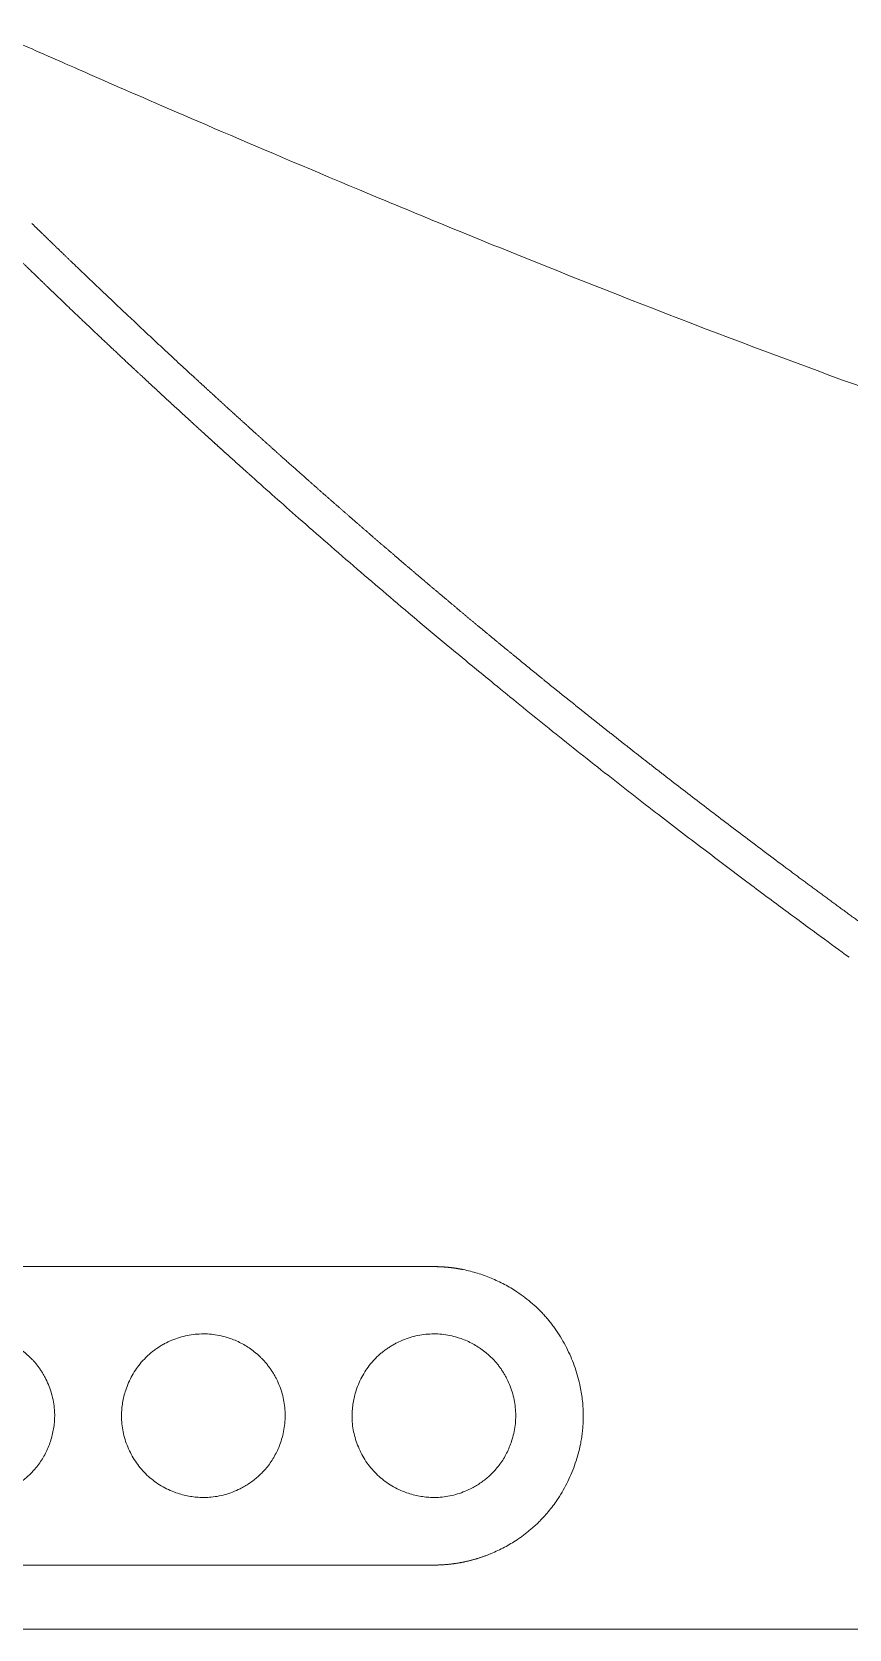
# Model space of a CAD drawing. Header units: millimetres. Extents: x 0 to 1800, y -67 to 2530.
# Drawn here: x 472.2 to 543.1, y 649.9 to 788.5 of the extents above; entities that cross this region are included whole.
import ezdxf

# ---------------------------------------------------------------- set-up
doc = ezdxf.new("R2010")
doc.units = ezdxf.units.MM
doc.layers.add('내부선 및 부속', color=4, linetype='Continuous')
doc.layers.add('외형선', color=3, linetype='Continuous')

msp = doc.modelspace()

# ---------------------------------------------------------------- linework, layer by layer
at = {"linetype": 'Continuous', "lineweight": 13}
msp.add_open_spline([(395.11, 649.85), (406.9, 649.85), (436.84, 649.85), (485.18, 649.85), (539.85, 649.85), (585.55, 649.85), (612.87, 649.85), (622.24, 649.85)], degree=3, knots=[0, 0, 0, 0, 0.156405, 0.395683, 0.634962, 0.87424, 1, 1, 1, 1], dxfattribs=at)
at = {"layer": '내부선 및 부속', "linetype": 'Continuous', "lineweight": 13}
for points, knots in [([(468.83, 788.46), (469.04, 788.37), (470.46, 787.74), (472.16, 786.99), (474.39, 786.01)], [0.1164924, 0.1164924, 0.1164924, 0.1164924, 0.2455665, 1, 1, 1, 1]), ([(474.39, 786.01), (476.36, 785.14), (484.46, 781.57), (501.95, 774.15), (522.72, 765.64), (552.66, 754.25), (575.96, 746.91), (586.11, 744.01)], [0, 0, 0, 0, 0.25, 0.375, 0.5, 0.75, 1, 1, 1, 1]), ([(493.81, 751.63), (493.78, 751.65), (493.73, 751.7), (493.64, 751.78), (493.56, 751.85), (493.47, 751.93), (493.39, 752), (493.31, 752.08), (493.22, 752.15), (493.14, 752.23), (493.06, 752.3), (492.97, 752.38), (492.89, 752.45), (492.81, 752.53), (492.73, 752.6), (492.64, 752.67), (492.56, 752.75), (492.48, 752.82), (492.4, 752.89), (492.32, 752.97), (492.23, 753.04), (492.15, 753.12), (492.07, 753.19), (491.99, 753.26), (491.91, 753.34), (491.83, 753.41), (491.75, 753.48), (491.67, 753.55), (491.58, 753.63), (491.5, 753.7), (491.42, 753.77), (491.34, 753.84), (491.26, 753.92), (491.18, 753.99), (491.1, 754.06), (491.02, 754.13), (490.94, 754.21), (490.86, 754.28), (490.79, 754.35), (490.71, 754.42), (490.63, 754.49), (490.55, 754.56), (490.47, 754.63), (490.39, 754.71), (490.31, 754.78), (490.23, 754.85), (490.16, 754.92), (490.08, 754.99), (490, 755.06), (489.92, 755.13), (489.84, 755.2), (489.77, 755.27), (489.69, 755.34), (489.61, 755.41), (489.53, 755.48), (489.46, 755.55), (489.38, 755.62), (489.3, 755.69), (489.23, 755.76), (489.15, 755.83), (489.07, 755.9), (489, 755.97), (488.92, 756.04), (488.85, 756.11), (488.77, 756.18), (488.69, 756.25), (488.62, 756.32), (488.54, 756.39), (488.47, 756.45), (488.39, 756.52), (488.32, 756.59), (488.24, 756.66), (488.17, 756.73), (488.09, 756.8), (488.02, 756.87), (487.95, 756.93), (487.87, 757), (487.8, 757.07), (487.72, 757.14), (487.65, 757.2), (487.58, 757.27), (487.5, 757.34), (487.43, 757.41), (487.36, 757.47), (487.28, 757.54), (487.21, 757.61), (487.14, 757.68), (487.06, 757.74), (486.99, 757.81), (486.92, 757.88), (486.85, 757.94), (486.77, 758.01), (486.7, 758.07), (486.63, 758.14), (486.56, 758.21), (486.49, 758.27), (486.42, 758.34), (485.92, 758.79), (485.02, 759.62), (483.76, 760.79), (482.55, 761.92), (481.39, 763.02), (480.19, 764.14), (478.99, 765.28), (477.78, 766.43), (476.65, 767.51), (475.91, 768.22), (475.51, 768.6), (475.43, 768.68), (475.34, 768.76), (475.26, 768.84), (475.18, 768.92), (475.09, 769), (475.01, 769.08), (474.93, 769.16), (474.85, 769.24), (474.77, 769.32), (474.69, 769.4), (474.6, 769.47), (474.53, 769.55), (474.45, 769.63), (474.37, 769.7), (474.29, 769.78), (474.21, 769.85), (474.13, 769.93), (474.06, 770), (473.98, 770.08), (473.91, 770.15), (473.83, 770.22), (473.76, 770.3), (473.68, 770.37), (473.61, 770.44), (473.53, 770.51), (473.46, 770.58), (473.39, 770.65), (473.32, 770.72), (473.25, 770.79), (473.18, 770.86), (473.1, 770.93), (473.03, 770.99), (472.97, 771.06), (472.9, 771.13), (472.83, 771.19), (472.76, 771.26), (472.69, 771.33), (472.63, 771.39), (472.56, 771.46), (472.49, 771.52), (472.43, 771.58), (472.36, 771.65), (472.3, 771.71), (472.23, 771.77), (472.19, 771.81), (472.17, 771.84)], [0, 0, 0, 0, 0.002577, 0.005154, 0.007731, 0.010308, 0.012886, 0.015463, 0.018041, 0.02062, 0.023198, 0.025777, 0.028356, 0.030935, 0.033515, 0.036095, 0.038675, 0.041256, 0.043836, 0.046418, 0.048999, 0.051581, 0.054163, 0.056746, 0.059329, 0.061912, 0.064496, 0.06708, 0.069664, 0.072249, 0.074834, 0.07742, 0.080006, 0.082593, 0.08518, 0.087768, 0.090356, 0.092944, 0.095533, 0.098123, 0.100713, 0.103303, 0.105894, 0.108486, 0.111078, 0.11367, 0.116263, 0.118857, 0.121451, 0.124046, 0.126642, 0.129238, 0.131834, 0.134432, 0.13703, 0.139628, 0.142227, 0.144827, 0.147427, 0.150028, 0.15263, 0.155233, 0.157836, 0.160439, 0.163044, 0.165649, 0.168255, 0.170862, 0.173469, 0.176077, 0.178686, 0.181296, 0.183906, 0.186517, 0.189129, 0.191742, 0.194355, 0.196969, 0.199585, 0.2022, 0.204817, 0.207435, 0.210053, 0.212673, 0.215293, 0.217914, 0.220536, 0.223158, 0.225782, 0.228407, 0.231032, 0.233658, 0.236286, 0.238914, 0.241543, 0.244173, 0.246804, 0.249436, 0.298724, 0.348324, 0.398285, 0.448656, 0.499485, 0.560923, 0.623021, 0.685855, 0.749496, 0.754815, 0.760138, 0.765467, 0.7708, 0.776139, 0.781483, 0.786833, 0.792188, 0.797548, 0.802914, 0.808285, 0.813662, 0.819044, 0.824431, 0.829825, 0.835224, 0.840628, 0.846039, 0.851455, 0.856877, 0.862305, 0.867738, 0.873178, 0.878623, 0.884075, 0.889532, 0.894996, 0.900465, 0.905941, 0.911423, 0.916911, 0.922406, 0.927906, 0.933413, 0.938926, 0.944446, 0.949972, 0.955504, 0.961043, 0.966589, 0.972141, 0.977699, 0.983264, 0.988836, 0.994415, 1, 1, 1, 1]), ([(491.26, 749.87), (491.23, 749.89), (491.18, 749.94), (491.1, 750.01), (491.02, 750.08), (490.94, 750.15), (490.86, 750.22), (490.79, 750.29), (490.71, 750.36), (490.64, 750.42), (490.56, 750.49), (490.49, 750.56), (490.41, 750.63), (490.34, 750.69), (490.27, 750.76), (490.19, 750.82), (490.12, 750.89), (490.05, 750.95), (489.98, 751.01), (489.91, 751.07), (489.84, 751.14), (489.78, 751.2), (489.71, 751.26), (489.64, 751.32), (489.57, 751.38), (489.51, 751.44), (489.44, 751.5), (489.38, 751.56), (489.31, 751.61), (489.25, 751.67), (489.19, 751.73), (489.13, 751.78), (489.06, 751.84), (489, 751.89), (488.94, 751.95), (488.88, 752), (488.82, 752.06), (488.76, 752.11), (488.71, 752.16), (488.65, 752.22), (488.59, 752.27), (488.53, 752.32), (488.48, 752.37), (488.42, 752.42), (488.37, 752.47), (488.31, 752.52), (488.26, 752.57), (488.21, 752.62), (488.15, 752.66), (488.1, 752.71), (488.05, 752.76), (488, 752.8), (487.95, 752.85), (487.9, 752.89), (487.85, 752.94), (487.8, 752.98), (487.75, 753.03), (487.7, 753.07), (487.66, 753.11), (487.61, 753.16), (487.56, 753.2), (487.52, 753.24), (487.47, 753.28), (487.43, 753.32), (487.39, 753.36), (487.34, 753.4), (487.3, 753.44), (487.26, 753.48), (487.21, 753.52), (487.17, 753.55), (487.13, 753.59), (487.09, 753.63), (487.05, 753.67), (487.01, 753.7), (486.97, 753.74), (486.93, 753.77), (486.9, 753.81), (486.86, 753.84), (486.82, 753.87), (486.79, 753.91), (486.75, 753.94), (486.72, 753.97), (486.68, 754), (486.65, 754.03), (486.61, 754.07), (486.58, 754.1), (486.55, 754.13), (486.51, 754.16), (486.48, 754.18), (486.45, 754.21), (486.42, 754.24), (486.39, 754.27), (486.36, 754.3), (486.33, 754.32), (486.3, 754.35), (486.27, 754.38), (486.24, 754.4), (486.22, 754.43), (486.19, 754.45), (486.16, 754.48), (486.14, 754.5), (486.11, 754.52), (486.09, 754.55), (486.06, 754.57), (486.04, 754.59), (486.01, 754.61), (485.99, 754.63), (485.97, 754.65), (485.82, 754.79), (485.56, 755.03), (485.17, 755.39), (484.78, 755.75), (484.38, 756.11), (483.98, 756.48), (483.58, 756.85), (483.17, 757.23), (482.76, 757.61), (482.35, 757.99), (482.03, 758.29), (481.8, 758.51), (481.64, 758.65), (481.47, 758.81), (481.29, 758.98), (481.08, 759.17), (480.87, 759.37), (480.64, 759.59), (480.39, 759.82), (480.13, 760.06), (479.86, 760.31), (479.58, 760.58), (479.28, 760.86), (478.97, 761.15), (478.59, 761.51), (478.15, 761.92), (477.68, 762.36), (477.26, 762.76), (476.89, 763.12), (476.55, 763.44), (476.26, 763.72), (475.95, 764.01), (475.57, 764.38), (475.04, 764.88), (474.35, 765.54), (473.79, 766.08), (473.39, 766.46), (473.2, 766.65), (473, 766.84), (472.85, 766.99), (472.72, 767.11), (472.63, 767.2), (472.53, 767.3), (472.41, 767.41), (472.29, 767.52), (472.16, 767.65), (472.03, 767.78), (471.91, 767.9), (471.8, 768), (471.71, 768.09), (471.62, 768.18), (471.53, 768.26), (471.44, 768.34), (471.36, 768.43), (471.27, 768.51), (471.19, 768.59), (471.1, 768.68), (471.02, 768.76), (470.94, 768.84), (470.86, 768.92), (470.78, 768.99), (470.7, 769.07), (470.62, 769.15), (470.54, 769.23), (470.46, 769.3), (470.38, 769.38), (470.31, 769.45), (470.23, 769.53), (470.15, 769.6), (470.08, 769.67), (470.01, 769.74), (469.93, 769.81), (469.86, 769.88), (469.81, 769.93), (469.79, 769.95)], [0, 0, 0, 0, 0.002477, 0.004938, 0.007384, 0.009813, 0.012227, 0.014624, 0.017006, 0.019371, 0.021721, 0.024055, 0.026372, 0.028674, 0.03096, 0.03323, 0.035484, 0.037722, 0.039943, 0.042149, 0.04434, 0.046514, 0.048672, 0.050814, 0.05294, 0.05505, 0.057144, 0.059223, 0.061285, 0.063331, 0.065361, 0.067376, 0.069374, 0.071356, 0.073323, 0.075273, 0.077207, 0.079126, 0.081028, 0.082914, 0.084785, 0.086639, 0.088477, 0.0903, 0.092106, 0.093897, 0.095671, 0.097429, 0.099172, 0.100898, 0.102608, 0.104303, 0.105981, 0.107643, 0.10929, 0.11092, 0.112534, 0.114132, 0.115715, 0.117281, 0.118831, 0.120365, 0.121883, 0.123386, 0.124872, 0.126342, 0.127796, 0.129234, 0.130656, 0.132062, 0.133452, 0.134826, 0.136184, 0.137526, 0.138852, 0.140162, 0.141456, 0.142733, 0.143995, 0.145241, 0.146471, 0.147684, 0.148882, 0.150064, 0.151229, 0.152379, 0.153512, 0.15463, 0.155731, 0.156817, 0.157886, 0.15894, 0.159977, 0.160998, 0.162004, 0.162993, 0.163966, 0.164923, 0.165864, 0.166789, 0.167698, 0.168592, 0.169469, 0.170329, 0.171174, 0.172003, 0.172816, 0.173613, 0.174394, 0.187949, 0.201806, 0.215964, 0.230423, 0.245183, 0.260245, 0.275608, 0.291273, 0.307241, 0.323511, 0.328986, 0.335149, 0.341999, 0.349536, 0.357761, 0.366674, 0.376274, 0.386561, 0.397537, 0.409199, 0.42155, 0.434588, 0.448313, 0.462726, 0.486515, 0.508544, 0.528813, 0.547323, 0.564073, 0.579064, 0.592296, 0.611038, 0.63961, 0.678017, 0.726263, 0.738319, 0.750375, 0.762429, 0.774483, 0.779952, 0.786063, 0.792815, 0.800208, 0.808244, 0.81692, 0.826238, 0.836198, 0.842499, 0.8488, 0.855101, 0.861402, 0.867703, 0.874004, 0.880305, 0.886606, 0.892906, 0.899207, 0.905508, 0.911808, 0.918108, 0.924409, 0.930709, 0.937009, 0.943309, 0.949609, 0.955908, 0.962208, 0.968507, 0.974806, 0.981105, 0.987404, 0.993702, 1, 1, 1, 1]), ([(508.51, 738.89), (508.47, 738.92), (508.4, 738.98), (508.29, 739.08), (508.19, 739.17), (508.08, 739.26), (507.97, 739.35), (507.86, 739.44), (507.76, 739.53), (507.65, 739.62), (507.54, 739.71), (507.44, 739.8), (507.33, 739.89), (507.22, 739.98), (507.12, 740.07), (507.01, 740.15), (506.91, 740.24), (506.8, 740.33), (506.69, 740.42), (506.59, 740.51), (506.48, 740.6), (506.38, 740.69), (506.27, 740.78), (506.17, 740.87), (506.06, 740.96), (505.96, 741.05), (505.85, 741.13), (505.75, 741.22), (505.65, 741.31), (505.54, 741.4), (505.44, 741.49), (505.33, 741.58), (505.23, 741.67), (505.13, 741.75), (505.02, 741.84), (504.92, 741.93), (504.82, 742.02), (504.71, 742.11), (504.61, 742.19), (504.51, 742.28), (504.4, 742.37), (504.3, 742.46), (504.2, 742.54), (504.1, 742.63), (504, 742.72), (503.89, 742.81), (503.79, 742.89), (503.69, 742.98), (503.59, 743.07), (503.49, 743.16), (503.39, 743.24), (503.28, 743.33), (503.18, 743.42), (503.08, 743.5), (502.98, 743.59), (502.88, 743.68), (502.78, 743.76), (502.68, 743.85), (502.58, 743.94), (502.48, 744.02), (502.38, 744.11), (502.28, 744.19), (502.18, 744.28), (502.08, 744.37), (501.98, 744.45), (501.88, 744.54), (501.78, 744.62), (501.68, 744.71), (501.58, 744.8), (501.48, 744.88), (501.39, 744.97), (501.29, 745.05), (501.19, 745.14), (501.09, 745.22), (500.99, 745.31), (500.89, 745.39), (500.77, 745.5), (500.61, 745.64), (500.43, 745.8), (500.24, 745.96), (500.06, 746.12), (499.87, 746.28), (499.69, 746.44), (499.51, 746.6), (499.33, 746.75), (499.15, 746.91), (498.97, 747.07), (498.79, 747.23), (498.61, 747.38), (498.43, 747.54), (498.25, 747.7), (498.07, 747.85), (497.9, 748.01), (497.72, 748.16), (497.54, 748.32), (497.37, 748.47), (497.19, 748.63), (497.02, 748.78), (496.85, 748.93), (496.67, 749.09), (496.5, 749.24), (496.33, 749.39), (496.16, 749.54), (495.98, 749.69), (495.81, 749.85), (495.64, 750), (495.48, 750.15), (495.31, 750.3), (495.14, 750.45), (494.97, 750.6), (494.8, 750.74), (494.64, 750.89), (494.47, 751.04), (494.3, 751.19), (494.14, 751.33), (493.97, 751.48), (493.87, 751.58), (493.81, 751.63)], [0, 0, 0, 0, 0.006709, 0.013417, 0.020124, 0.026828, 0.033531, 0.040233, 0.046933, 0.053631, 0.060328, 0.067024, 0.073718, 0.08041, 0.087102, 0.093791, 0.10048, 0.107167, 0.113853, 0.120537, 0.12722, 0.133902, 0.140583, 0.147262, 0.15394, 0.160617, 0.167293, 0.173968, 0.180641, 0.187314, 0.193985, 0.200655, 0.207325, 0.213993, 0.22066, 0.227326, 0.233991, 0.240656, 0.247319, 0.253981, 0.260643, 0.267303, 0.273963, 0.280622, 0.28728, 0.293937, 0.300594, 0.30725, 0.313905, 0.320559, 0.327213, 0.333866, 0.340518, 0.34717, 0.353821, 0.360471, 0.367121, 0.373771, 0.38042, 0.387068, 0.393716, 0.400363, 0.40701, 0.413656, 0.420302, 0.426948, 0.433593, 0.440238, 0.446883, 0.453527, 0.460171, 0.466815, 0.473458, 0.480102, 0.486745, 0.493388, 0.50003, 0.512625, 0.525213, 0.537794, 0.55037, 0.562938, 0.575501, 0.588058, 0.600609, 0.613154, 0.625694, 0.638229, 0.650758, 0.663282, 0.675801, 0.688315, 0.700824, 0.713329, 0.725829, 0.738325, 0.750817, 0.763305, 0.775789, 0.78827, 0.800746, 0.81322, 0.82569, 0.838156, 0.85062, 0.863081, 0.875539, 0.887995, 0.900448, 0.912898, 0.925347, 0.937793, 0.950238, 0.962681, 0.975122, 0.987562, 1, 1, 1, 1]), ([(505.53, 737.48), (503.77, 738.95), (500.25, 741.95), (495.5, 746.1), (492.56, 748.7), (491.26, 749.87)], [0, 0, 0, 0, 0.337603, 0.69496, 1, 1, 1, 1]), ([(547.95, 708.35), (547.88, 708.4), (547.75, 708.49), (547.56, 708.63), (547.37, 708.77), (547.18, 708.9), (546.98, 709.04), (546.79, 709.18), (546.6, 709.32), (546.41, 709.45), (546.22, 709.59), (546.03, 709.73), (545.85, 709.86), (545.66, 710), (545.47, 710.14), (545.28, 710.27), (545.1, 710.41), (544.91, 710.54), (544.73, 710.68), (544.54, 710.81), (544.36, 710.94), (544.18, 711.08), (543.99, 711.21), (543.81, 711.34), (543.63, 711.48), (543.45, 711.61), (543.27, 711.74), (543.09, 711.87), (542.91, 712), (542.73, 712.14), (542.55, 712.27), (542.37, 712.4), (542.19, 712.53), (542.02, 712.66), (541.84, 712.79), (541.66, 712.92), (541.49, 713.04), (541.31, 713.17), (541.14, 713.3), (540.97, 713.43), (540.79, 713.56), (540.62, 713.68), (540.45, 713.81), (540.28, 713.94), (540.1, 714.06), (539.93, 714.19), (539.76, 714.32), (539.59, 714.44), (539.43, 714.57), (539.26, 714.69), (539.09, 714.82), (538.92, 714.94), (538.75, 715.06), (538.59, 715.19), (538.42, 715.31), (538.26, 715.43), (538.09, 715.56), (537.93, 715.68), (537.76, 715.8), (537.06, 716.32), (535.83, 717.25), (534.09, 718.56), (532.38, 719.85), (530.71, 721.12), (529.09, 722.37), (527.93, 723.26), (527.24, 723.79), (526.99, 723.99), (526.75, 724.18), (526.5, 724.37), (526.26, 724.56), (526.01, 724.75), (525.77, 724.94), (525.53, 725.13), (525.28, 725.32), (525.04, 725.51), (524.8, 725.7), (524.56, 725.88), (524.32, 726.07), (524.08, 726.26), (523.84, 726.45), (523.6, 726.64), (523.36, 726.82), (523.13, 727.01), (522.89, 727.2), (522.65, 727.38), (522.42, 727.57), (522.18, 727.76), (521.95, 727.94), (521.71, 728.13), (521.48, 728.31), (521.25, 728.5), (521.02, 728.68), (520.78, 728.86), (520.55, 729.05), (520.32, 729.23), (520.09, 729.42), (519.86, 729.6), (519.63, 729.78), (519.41, 729.96), (519.18, 730.15), (518.95, 730.33), (518.72, 730.51), (518.5, 730.69), (518.27, 730.87), (518.05, 731.05), (517.82, 731.23), (517.6, 731.41), (517.38, 731.59), (517.15, 731.77), (516.93, 731.95), (516.71, 732.13), (516.49, 732.31), (516.27, 732.49), (516.05, 732.67), (515.83, 732.85), (515.61, 733.02), (515.39, 733.2), (515.18, 733.38), (514.96, 733.56), (514.74, 733.73), (514.53, 733.91), (514.31, 734.09), (514.1, 734.26), (513.88, 734.44), (513.67, 734.61), (513.46, 734.79), (513.24, 734.96), (513.03, 735.14), (512.82, 735.31), (512.61, 735.48), (512.4, 735.66), (512.19, 735.83), (511.98, 736), (511.77, 736.18), (511.56, 736.35), (511.36, 736.52), (511.15, 736.69), (510.94, 736.86), (510.74, 737.03), (510.53, 737.2), (510.33, 737.37), (510.12, 737.54), (509.92, 737.71), (509.72, 737.88), (509.51, 738.05), (509.31, 738.22), (509.11, 738.39), (508.91, 738.56), (508.71, 738.73), (508.58, 738.84), (508.51, 738.89)], [0, 0, 0, 0, 0.004646, 0.00928, 0.013902, 0.018513, 0.023111, 0.027698, 0.032273, 0.036836, 0.041388, 0.045928, 0.050455, 0.054972, 0.059476, 0.063969, 0.068449, 0.072919, 0.077376, 0.081822, 0.086256, 0.090678, 0.095088, 0.099487, 0.103874, 0.10825, 0.112613, 0.116965, 0.121306, 0.125634, 0.129951, 0.134256, 0.13855, 0.142832, 0.147102, 0.151361, 0.155608, 0.159844, 0.164068, 0.16828, 0.172481, 0.17667, 0.180847, 0.185013, 0.189167, 0.19331, 0.197441, 0.201561, 0.205669, 0.209765, 0.21385, 0.217924, 0.221986, 0.226036, 0.230075, 0.234102, 0.238118, 0.242122, 0.246115, 0.250097, 0.293619, 0.336375, 0.378375, 0.419631, 0.460154, 0.499956, 0.50616, 0.512355, 0.518541, 0.524718, 0.530887, 0.537046, 0.543197, 0.549339, 0.555473, 0.561597, 0.567714, 0.573821, 0.57992, 0.586011, 0.592093, 0.598167, 0.604233, 0.61029, 0.616339, 0.62238, 0.628413, 0.634438, 0.640454, 0.646463, 0.652464, 0.658457, 0.664442, 0.670419, 0.676389, 0.682351, 0.688306, 0.694252, 0.700192, 0.706124, 0.712048, 0.717965, 0.723875, 0.729777, 0.735673, 0.741561, 0.747442, 0.753316, 0.759183, 0.765043, 0.770896, 0.776742, 0.782582, 0.788415, 0.794241, 0.80006, 0.805873, 0.81168, 0.81748, 0.823273, 0.829061, 0.834841, 0.840616, 0.846385, 0.852147, 0.857903, 0.863653, 0.869398, 0.875136, 0.880869, 0.886595, 0.892316, 0.898032, 0.903741, 0.909445, 0.915144, 0.920837, 0.926525, 0.932207, 0.937884, 0.943556, 0.949223, 0.954884, 0.960541, 0.966192, 0.971839, 0.977481, 0.983118, 0.98875, 0.994377, 1, 1, 1, 1]), ([(543.08, 708.16), (542.26, 708.75), (540.43, 710.09), (537.47, 712.27), (534.07, 714.8), (530.3, 717.65), (526.07, 720.89), (521.49, 724.46), (516.81, 728.18), (512.39, 731.78), (508.66, 734.85), (506.44, 736.71), (505.53, 737.48)], [0, 0, 0, 0, 0.061284, 0.138675, 0.224845, 0.3211, 0.429291, 0.553391, 0.682963, 0.806072, 0.919211, 1, 1, 1, 1]), ([(447.05, 681.31), (447.24, 681.31), (447.62, 681.31), (448.2, 681.31), (448.77, 681.31), (449.34, 681.31), (449.92, 681.31), (450.49, 681.31), (451.06, 681.31), (451.64, 681.31), (452.21, 681.31), (452.78, 681.31), (453.35, 681.31), (453.92, 681.31), (454.49, 681.31), (455.06, 681.31), (455.63, 681.31), (456.2, 681.31), (456.77, 681.31), (457.34, 681.31), (457.91, 681.31), (458.48, 681.31), (459.04, 681.31), (459.61, 681.31), (460.18, 681.31), (460.75, 681.31), (461.31, 681.31), (461.88, 681.31), (462.44, 681.31), (463.01, 681.31), (463.57, 681.31), (464.14, 681.31), (464.7, 681.31), (465.27, 681.31), (465.83, 681.31), (466.4, 681.31), (466.96, 681.31), (467.52, 681.31), (468.08, 681.31), (468.65, 681.31), (469.21, 681.31), (469.77, 681.31), (470.33, 681.31), (470.89, 681.31), (471.45, 681.31), (472.01, 681.31), (472.57, 681.31), (473.13, 681.31), (473.69, 681.31), (474.25, 681.31), (474.81, 681.31), (475.36, 681.31), (475.92, 681.31), (476.48, 681.31), (477.27, 681.31), (478.3, 681.31), (479.56, 681.31), (480.82, 681.31), (482.08, 681.31), (483.34, 681.31), (484.6, 681.31), (485.85, 681.31), (487.11, 681.31), (488.36, 681.31), (489.62, 681.31), (490.87, 681.31), (492.12, 681.31), (493.37, 681.31), (494.62, 681.31), (495.87, 681.31), (497.12, 681.31), (498.37, 681.31), (499.61, 681.31), (500.86, 681.31), (502.1, 681.31), (503.34, 681.31), (504.58, 681.31), (505.82, 681.31), (506.65, 681.31), (507.06, 681.31)], [0, 0, 0, 0, 0.009587, 0.019167, 0.028742, 0.038312, 0.047875, 0.057433, 0.066985, 0.076531, 0.086072, 0.095607, 0.105135, 0.114658, 0.124176, 0.133687, 0.143193, 0.152692, 0.162186, 0.171674, 0.181156, 0.190632, 0.200103, 0.209567, 0.219026, 0.228478, 0.237925, 0.247366, 0.256801, 0.266229, 0.275652, 0.285069, 0.29448, 0.303885, 0.313285, 0.322678, 0.332065, 0.341446, 0.350821, 0.36019, 0.369553, 0.37891, 0.388261, 0.397606, 0.406945, 0.416278, 0.425605, 0.434925, 0.44424, 0.453549, 0.462851, 0.472147, 0.481438, 0.490722, 0.5, 0.521043, 0.542068, 0.563076, 0.584066, 0.605038, 0.625992, 0.646928, 0.667846, 0.688746, 0.709628, 0.730491, 0.751336, 0.772162, 0.792969, 0.813758, 0.834528, 0.855279, 0.876011, 0.896724, 0.917417, 0.938092, 0.958747, 0.979383, 1, 1, 1, 1]), ([(507.06, 681.31), (507.08, 681.31), (507.12, 681.31), (507.17, 681.31), (507.23, 681.31), (507.28, 681.31), (507.34, 681.31), (507.39, 681.3), (507.45, 681.3), (507.5, 681.3), (507.56, 681.3), (507.61, 681.3), (507.67, 681.29), (507.72, 681.29), (507.78, 681.29), (507.84, 681.28), (507.89, 681.28), (507.95, 681.28), (508, 681.27), (508.06, 681.27), (508.11, 681.26), (508.17, 681.26), (508.22, 681.25), (508.28, 681.25), (508.33, 681.24), (508.39, 681.24), (508.44, 681.23), (508.5, 681.23), (508.55, 681.22), (508.61, 681.21), (508.66, 681.21), (508.72, 681.2), (508.77, 681.19), (508.83, 681.18), (508.88, 681.18), (508.94, 681.17), (508.99, 681.16), (509.05, 681.15), (509.1, 681.14), (509.16, 681.13), (509.21, 681.12), (509.27, 681.11), (509.32, 681.1), (509.38, 681.09), (509.43, 681.08), (509.49, 681.07), (509.54, 681.06), (509.79, 681.01), (510.22, 680.91), (510.83, 680.74), (511.43, 680.54), (512.03, 680.31), (512.61, 680.05), (513.18, 679.77), (513.73, 679.46), (514.32, 679.08), (514.96, 678.63), (515.61, 678.1), (516.12, 677.62), (516.51, 677.22), (516.79, 676.91), (517.06, 676.59), (517.32, 676.26), (517.57, 675.91), (517.89, 675.45), (518.26, 674.84), (518.66, 674.09), (519.01, 673.32), (519.31, 672.52), (519.56, 671.71), (519.79, 670.75), (519.97, 669.64), (520.02, 668.63), (520.01, 667.88), (519.98, 667.38), (519.93, 666.88), (519.86, 666.37), (519.75, 665.76), (519.58, 665.05), (519.33, 664.24), (519.03, 663.44), (518.68, 662.66), (518.29, 661.91), (517.77, 661.06), (517.1, 660.15), (516.45, 659.42), (515.97, 658.96), (515.7, 658.71), (515.43, 658.48), (515.15, 658.25), (514.86, 658.02), (514.57, 657.81), (514.19, 657.55), (513.73, 657.26), (513.18, 656.95), (512.61, 656.66), (512.18, 656.48), (511.92, 656.37), (511.81, 656.32), (511.71, 656.28), (511.61, 656.24), (511.5, 656.2), (511.4, 656.17), (511.29, 656.13), (511.19, 656.09), (511.08, 656.06), (510.97, 656.02), (510.87, 655.99), (510.76, 655.96), (510.66, 655.93), (510.55, 655.9), (510.44, 655.87), (510.34, 655.84), (510.23, 655.81), (510.12, 655.78), (510.02, 655.76), (509.91, 655.73), (509.8, 655.71), (509.69, 655.68), (509.58, 655.66), (509.48, 655.64), (509.37, 655.62), (509.26, 655.6), (509.15, 655.58), (509.04, 655.56), (508.93, 655.55), (508.82, 655.53), (508.72, 655.52), (508.61, 655.5), (508.5, 655.49), (508.39, 655.48), (508.28, 655.47), (508.17, 655.46), (508.06, 655.45), (507.95, 655.44), (507.84, 655.43), (507.73, 655.43), (507.62, 655.42), (507.5, 655.42), (507.39, 655.41), (507.28, 655.41), (507.17, 655.41), (507.1, 655.41), (507.06, 655.41)], [0, 0, 0, 0, 0.001365, 0.00273, 0.004094, 0.005458, 0.006822, 0.008185, 0.009548, 0.010911, 0.012273, 0.013636, 0.014998, 0.01636, 0.017722, 0.019084, 0.020446, 0.021808, 0.02317, 0.024532, 0.025894, 0.027257, 0.028619, 0.029982, 0.031344, 0.032707, 0.034071, 0.035434, 0.036798, 0.038162, 0.039527, 0.040892, 0.042257, 0.043623, 0.04499, 0.046357, 0.047724, 0.049092, 0.050461, 0.05183, 0.0532, 0.054571, 0.055942, 0.057314, 0.058687, 0.060061, 0.061435, 0.062811, 0.078503, 0.094142, 0.109766, 0.125415, 0.141136, 0.156755, 0.172309, 0.187837, 0.20876, 0.229463, 0.250038, 0.260354, 0.270684, 0.281041, 0.291436, 0.301881, 0.312387, 0.333217, 0.354076, 0.375047, 0.395966, 0.4168, 0.437636, 0.468851, 0.499738, 0.512019, 0.524344, 0.536735, 0.549216, 0.561808, 0.582555, 0.603354, 0.624306, 0.645257, 0.666119, 0.686993, 0.718496, 0.749663, 0.75857, 0.767474, 0.776383, 0.785306, 0.794249, 0.803221, 0.812229, 0.82783, 0.843418, 0.859029, 0.8747, 0.877466, 0.880227, 0.882984, 0.885737, 0.888486, 0.891231, 0.893973, 0.896711, 0.899446, 0.902178, 0.904907, 0.907633, 0.910356, 0.913078, 0.915797, 0.918514, 0.921229, 0.923943, 0.926655, 0.929366, 0.932076, 0.934785, 0.937493, 0.9402, 0.942908, 0.945615, 0.948322, 0.951029, 0.953737, 0.956445, 0.959154, 0.961864, 0.964575, 0.967287, 0.970001, 0.972716, 0.975433, 0.978152, 0.980874, 0.983598, 0.986324, 0.989053, 0.991785, 0.99452, 0.997258, 1, 1, 1, 1]), ([(471.68, 673.74), (471.76, 673.67), (471.91, 673.54), (472.13, 673.32), (472.34, 673.09), (472.54, 672.86), (472.73, 672.62), (472.91, 672.36), (473.08, 672.1), (473.23, 671.83), (473.44, 671.44), (473.67, 670.92), (473.89, 670.26), (474.05, 669.58), (474.13, 668.94), (474.15, 668.34), (474.12, 667.79), (474.05, 667.24), (473.94, 666.69), (473.78, 666.14), (473.59, 665.61), (473.35, 665.11), (473.08, 664.62), (472.77, 664.16), (472.44, 663.75), (472.1, 663.38), (471.76, 663.06), (471.41, 662.77), (471.03, 662.49), (470.63, 662.25), (470.15, 661.98), (469.58, 661.73), (468.91, 661.51), (468.24, 661.36), (467.6, 661.28), (467, 661.26), (466.45, 661.29), (465.9, 661.36), (465.35, 661.47), (464.77, 661.64), (464.15, 661.88), (463.53, 662.19), (462.94, 662.56), (462.39, 662.98), (461.89, 663.46), (461.44, 663.99), (461.04, 664.56), (460.69, 665.17), (460.4, 665.82), (460.18, 666.48), (460.03, 667.15), (459.95, 667.77), (459.93, 668.3), (459.94, 668.77), (459.99, 669.23), (460.06, 669.69), (460.16, 670.14), (460.32, 670.67), (460.54, 671.25), (460.85, 671.88), (461.22, 672.47), (461.58, 672.92), (461.89, 673.26), (462.14, 673.51), (462.39, 673.74), (462.66, 673.96), (462.94, 674.17), (463.23, 674.36), (463.53, 674.54), (463.94, 674.76), (464.48, 675), (465.14, 675.22), (465.82, 675.37), (466.52, 675.46), (467.22, 675.48), (467.91, 675.42), (468.6, 675.3), (469.23, 675.13), (469.8, 674.91), (470.31, 674.68), (470.79, 674.4), (471.25, 674.09), (471.54, 673.86), (471.68, 673.74)], [0, 0, 0, 0, 0.006973, 0.013912, 0.020829, 0.027739, 0.034654, 0.041588, 0.048555, 0.055568, 0.062639, 0.078397, 0.093937, 0.109411, 0.124975, 0.137378, 0.149731, 0.162119, 0.174625, 0.187332, 0.200035, 0.212563, 0.224999, 0.237432, 0.249948, 0.260353, 0.270709, 0.281067, 0.291474, 0.301977, 0.312622, 0.328396, 0.34394, 0.359397, 0.374914, 0.38725, 0.399586, 0.411995, 0.424549, 0.437319, 0.453179, 0.468814, 0.484369, 0.499995, 0.515535, 0.531032, 0.546641, 0.562514, 0.578368, 0.593956, 0.609424, 0.624922, 0.635313, 0.645653, 0.655985, 0.666353, 0.676799, 0.687364, 0.703208, 0.718797, 0.734268, 0.749765, 0.757554, 0.765307, 0.77304, 0.780771, 0.788521, 0.796305, 0.804144, 0.812055, 0.827904, 0.843535, 0.859107, 0.87478, 0.890529, 0.906121, 0.921718, 0.93748, 0.950159, 0.962671, 0.975096, 0.987513, 1, 1, 1, 1]), ([(491.68, 673.75), (491.76, 673.68), (491.91, 673.54), (492.13, 673.32), (492.34, 673.1), (492.54, 672.86), (492.73, 672.62), (492.91, 672.37), (493.08, 672.11), (493.24, 671.84), (493.45, 671.44), (493.68, 670.92), (493.9, 670.26), (494.05, 669.59), (494.14, 668.9), (494.16, 668.21), (494.1, 667.52), (493.98, 666.83), (493.81, 666.19), (493.6, 665.62), (493.36, 665.11), (493.09, 664.63), (492.78, 664.16), (492.45, 663.75), (492.11, 663.39), (491.78, 663.07), (491.42, 662.77), (491.04, 662.5), (490.64, 662.25), (490.16, 661.99), (489.59, 661.73), (488.93, 661.51), (488.25, 661.36), (487.61, 661.28), (487.02, 661.26), (486.46, 661.29), (485.91, 661.36), (485.37, 661.47), (484.78, 661.64), (484.16, 661.87), (483.54, 662.19), (482.95, 662.56), (482.4, 662.98), (481.9, 663.46), (481.44, 663.99), (481.04, 664.56), (480.7, 665.17), (480.41, 665.81), (480.19, 666.47), (480.04, 667.15), (479.96, 667.79), (479.93, 668.39), (479.96, 668.95), (480.03, 669.5), (480.14, 670.05), (480.31, 670.63), (480.55, 671.25), (480.86, 671.87), (481.23, 672.46), (481.58, 672.92), (481.89, 673.26), (482.14, 673.5), (482.39, 673.74), (482.66, 673.96), (482.94, 674.16), (483.23, 674.36), (483.53, 674.54), (483.94, 674.76), (484.48, 675), (485.14, 675.22), (485.82, 675.37), (486.52, 675.46), (487.22, 675.48), (487.91, 675.43), (488.6, 675.3), (489.23, 675.13), (489.8, 674.92), (490.31, 674.68), (490.79, 674.41), (491.25, 674.1), (491.54, 673.87), (491.68, 673.75)], [0, 0, 0, 0, 0.006972, 0.013909, 0.020826, 0.027735, 0.034651, 0.041586, 0.048555, 0.05557, 0.062643, 0.078401, 0.093941, 0.109416, 0.124983, 0.14047, 0.155914, 0.171478, 0.187326, 0.200028, 0.212556, 0.224993, 0.237427, 0.249944, 0.260351, 0.270709, 0.281068, 0.291475, 0.301978, 0.312623, 0.328398, 0.343942, 0.359399, 0.374914, 0.38725, 0.399585, 0.411993, 0.424548, 0.43732, 0.453178, 0.468812, 0.484367, 0.499995, 0.515532, 0.531029, 0.546638, 0.562512, 0.578366, 0.593955, 0.609426, 0.624927, 0.637391, 0.649793, 0.662208, 0.674708, 0.687364, 0.703208, 0.718797, 0.734269, 0.749767, 0.75756, 0.765315, 0.77305, 0.780782, 0.78853, 0.796313, 0.804148, 0.812054, 0.827901, 0.843532, 0.859104, 0.87478, 0.890535, 0.90613, 0.921727, 0.937488, 0.950164, 0.962674, 0.975097, 0.987513, 1, 1, 1, 1]), ([(511.68, 673.75), (511.76, 673.68), (511.92, 673.54), (512.14, 673.33), (512.35, 673.1), (512.55, 672.87), (512.74, 672.62), (512.92, 672.37), (513.08, 672.11), (513.24, 671.84), (513.45, 671.45), (513.68, 670.93), (513.9, 670.27), (514.06, 669.59), (514.14, 668.9), (514.16, 668.21), (514.11, 667.52), (513.99, 666.83), (513.82, 666.2), (513.6, 665.63), (513.37, 665.12), (513.1, 664.63), (512.79, 664.17), (512.46, 663.76), (512.12, 663.39), (511.79, 663.07), (511.43, 662.78), (511.05, 662.5), (510.66, 662.25), (510.17, 661.99), (509.6, 661.74), (508.94, 661.52), (508.27, 661.36), (507.63, 661.28), (507.03, 661.26), (506.48, 661.29), (505.93, 661.36), (505.38, 661.47), (504.79, 661.64), (504.17, 661.87), (503.55, 662.18), (502.96, 662.55), (502.41, 662.98), (501.91, 663.46), (501.45, 663.98), (501.05, 664.55), (500.71, 665.17), (500.42, 665.81), (500.2, 666.47), (500.04, 667.15), (499.96, 667.79), (499.94, 668.39), (499.97, 668.94), (500.03, 669.49), (500.15, 670.04), (500.32, 670.63), (500.55, 671.24), (500.86, 671.87), (501.23, 672.46), (501.58, 672.91), (501.89, 673.25), (502.14, 673.5), (502.39, 673.73), (502.66, 673.95), (502.94, 674.16), (503.23, 674.35), (503.53, 674.53), (503.94, 674.75), (504.48, 675), (505.14, 675.22), (505.82, 675.37), (506.52, 675.46), (507.22, 675.48), (507.91, 675.43), (508.6, 675.31), (509.23, 675.13), (509.8, 674.92), (510.31, 674.68), (510.79, 674.41), (511.25, 674.1), (511.54, 673.87), (511.68, 673.75)], [0, 0, 0, 0, 0.00697, 0.013906, 0.020822, 0.027731, 0.034648, 0.041584, 0.048554, 0.055571, 0.062648, 0.078405, 0.093945, 0.109421, 0.124989, 0.140472, 0.155914, 0.171479, 0.187328, 0.200031, 0.212558, 0.224996, 0.23743, 0.249947, 0.260354, 0.270712, 0.281071, 0.291478, 0.301981, 0.312625, 0.328402, 0.343947, 0.359405, 0.374919, 0.387253, 0.399588, 0.411996, 0.424551, 0.437323, 0.45318, 0.468813, 0.484368, 0.499997, 0.515534, 0.53103, 0.546639, 0.562513, 0.578367, 0.593957, 0.609429, 0.624932, 0.6374, 0.649804, 0.662219, 0.674717, 0.68737, 0.703212, 0.718801, 0.734275, 0.749774, 0.757571, 0.765328, 0.773063, 0.780795, 0.788543, 0.796323, 0.804155, 0.812056, 0.827902, 0.843532, 0.859105, 0.874783, 0.890544, 0.906141, 0.921738, 0.937497, 0.95017, 0.962677, 0.975098, 0.987513, 1, 1, 1, 1]), ([(507.06, 655.41), (506.85, 655.41), (506.44, 655.41), (505.82, 655.41), (505.2, 655.41), (504.58, 655.41), (503.96, 655.41), (503.34, 655.41), (502.72, 655.41), (502.1, 655.41), (501.48, 655.41), (500.86, 655.41), (500.24, 655.41), (499.62, 655.41), (499, 655.41), (498.38, 655.41), (497.76, 655.41), (497.14, 655.41), (496.52, 655.41), (495.9, 655.41), (495.27, 655.41), (494.65, 655.41), (494.03, 655.41), (493.41, 655.41), (492.79, 655.41), (492.16, 655.41), (491.54, 655.41), (490.92, 655.41), (490.3, 655.41), (489.67, 655.41), (489.05, 655.41), (488.43, 655.41), (487.81, 655.41), (487.18, 655.41), (486.56, 655.41), (485.93, 655.41), (485.31, 655.41), (484.69, 655.41), (484.06, 655.41), (483.44, 655.41), (482.82, 655.41), (482.19, 655.41), (481.57, 655.41), (480.94, 655.41), (480.32, 655.41), (479.69, 655.41), (479.07, 655.41), (478.44, 655.41), (477.82, 655.41), (477.19, 655.41), (476.57, 655.41), (475.94, 655.41), (475.32, 655.41), (474.69, 655.41), (474.06, 655.41), (473.44, 655.41), (472.81, 655.41), (472.19, 655.41), (471.56, 655.41), (470.93, 655.41), (470.31, 655.41), (469.68, 655.41), (469.05, 655.41), (468.43, 655.41), (467.8, 655.41), (467.17, 655.41), (466.54, 655.41), (465.92, 655.41), (465.29, 655.41), (464.66, 655.41), (464.03, 655.41), (463.41, 655.41), (462.78, 655.41), (462.15, 655.41), (461.52, 655.41), (460.89, 655.41), (460.27, 655.41), (459.64, 655.41), (459.01, 655.41), (458.38, 655.41), (457.75, 655.41), (457.12, 655.41), (456.49, 655.41), (455.86, 655.41), (455.24, 655.41), (454.61, 655.41), (453.98, 655.41), (453.35, 655.41), (452.72, 655.41), (452.09, 655.41), (451.46, 655.41), (450.83, 655.41), (450.2, 655.41), (449.57, 655.41), (448.94, 655.41), (448.31, 655.41), (447.68, 655.41), (447.26, 655.41), (447.05, 655.41)], [0, 0, 0, 0, 0.010303, 0.020608, 0.030916, 0.041226, 0.051539, 0.061855, 0.072174, 0.082495, 0.092818, 0.103145, 0.113473, 0.123805, 0.134139, 0.144475, 0.154814, 0.165156, 0.1755, 0.185847, 0.196196, 0.206548, 0.216902, 0.227258, 0.237618, 0.247979, 0.258343, 0.26871, 0.279079, 0.289451, 0.299825, 0.310201, 0.32058, 0.330961, 0.341345, 0.351731, 0.362119, 0.37251, 0.382903, 0.393299, 0.403697, 0.414097, 0.4245, 0.434905, 0.445312, 0.455721, 0.466133, 0.476547, 0.486964, 0.497383, 0.507804, 0.518227, 0.528653, 0.539081, 0.549511, 0.559943, 0.570377, 0.580814, 0.591253, 0.601694, 0.612138, 0.622583, 0.633031, 0.643481, 0.653933, 0.664387, 0.674843, 0.685301, 0.695762, 0.706225, 0.716689, 0.727156, 0.737625, 0.748096, 0.758569, 0.769044, 0.779522, 0.790001, 0.800482, 0.810965, 0.821451, 0.831938, 0.842427, 0.852919, 0.863412, 0.873907, 0.884404, 0.894903, 0.905404, 0.915907, 0.926412, 0.936919, 0.947428, 0.957939, 0.968451, 0.978966, 0.989482, 1, 1, 1, 1])]:
    msp.add_open_spline(points, degree=3, knots=knots, dxfattribs=at)
at = {"layer": '외형선', "linetype": 'Continuous', "lineweight": 18}
msp.add_line((285.71, 649.85), (975.71, 649.85), dxfattribs=at)

doc.saveas('drawing.dxf')
